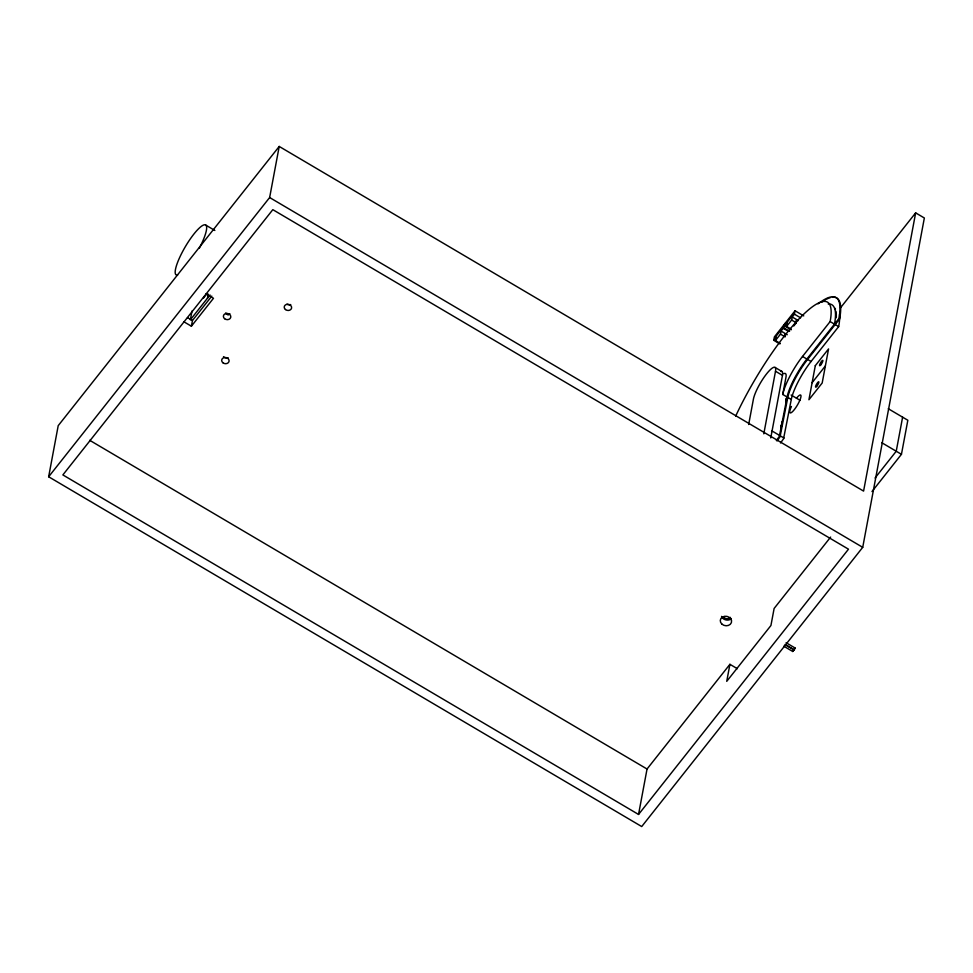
<?xml version="1.0" encoding="UTF-8"?>
<svg xmlns="http://www.w3.org/2000/svg" width="973" height="973" viewBox="0 0 973 973"><rect width="100%" height="100%" fill="white"/><g stroke="black" fill="none" stroke-linecap="round" stroke-linejoin="round"><path stroke-width="1.46" d="M792.74 651.484L793.81 649.709L792.74 651.484L783.727 646.169M794.041 649.745L795.136 648.042L794.065 649.818L785.053 644.491M48.65 476.77L58.21 425.663L279.215 146.449L863.586 491.097L915.654 212.868L924.35 218.001L862.723 547.337L641.718 826.551L48.65 476.77L269.643 197.543L279.215 146.449M192.009 311.007L190.355 319.825L210.034 294.965M183.933 321.808L191.389 326.21L192.447 320.531L211.786 296.096M207.492 298.188L208.258 294.101M638.543 814.45L848.492 549.186L272.817 209.657L62.868 474.921L638.543 814.45L647.045 769.023L729.92 664.316L737.376 668.706M748.675 424.508L753.406 399.185A20.713 4.622 -59.5 0 1 766.59 373.863A20.713 4.622 -59.5 0 1 775.505 371.26L782.462 375.371L770.762 437.935M779.957 343.943L773.754 340.282L774.399 336.877L795.05 310.764L803.747 315.897M775.396 340.562L776.235 336.013L781.319 329.592L780.48 334.14L775.396 340.562L780.066 343.311M787.254 334.724L781.051 331.075L783.253 328.278L783.897 324.873M763.805 433.836L775.505 371.26M791.122 329.847L784.919 326.186L785.552 322.781M785.333 335.867L785.722 333.824L784.895 334.87M791.633 320.032L792.484 315.495L787.4 321.917L786.549 326.454L791.633 320.032L796.303 322.793L793.761 326.004M798.407 320.628L792.204 316.967L794.418 314.182L795.05 310.764M729.92 664.316L726.734 681.343L770.932 625.505L774.119 608.466L830.626 537.084M780.541 442.97A103.576 23.133 -59.5 0 0 783.545 438.799L791.28 399.477L782.754 394.454L785.941 377.415A20.713 4.622 -59.5 0 0 783.739 373.656M796.303 322.793L796.875 319.728L796.048 320.774M780.747 429.725L782.243 421.771L780.772 429.738M785.868 402.481L786.865 397.179M776.369 440.514A103.576 23.133 -59.5 0 0 779.373 436.33L787.108 397.02A31.075 6.933 -59.5 0 1 806.872 359.037L838.908 318.548A111.859 24.982 -59.5 0 0 818.05 303.88M777.062 440.927A103.576 23.133 -59.5 0 0 780.066 436.743L787.802 397.422A31.075 6.933 -59.5 0 1 807.566 359.451L839.614 318.962A111.859 24.982 -59.5 0 0 840.672 310.302L840.696 308.806A111.859 24.982 -59.5 0 0 834.956 297.312M902.616 417.174L896.23 451.241L875.055 477.998M871.99 491.547L901.448 454.318L907.833 420.251L888.264 408.709M771.553 431.72L772.051 430.99L779.884 435.612M203.235 298.358L206.921 293.7M191.389 326.21L213.488 298.285L206.033 293.895M773.754 340.282L775.968 337.497M784.919 326.186L787.121 323.389M840.417 307.93L915.654 212.868M782.754 394.454A31.075 6.933 -59.5 0 1 802.518 356.471L830.139 321.577L834.493 324.143A103.576 23.133 -59.5 0 0 830.638 304.208M791.28 399.477A31.075 6.933 -59.5 0 1 811.044 361.506L838.665 326.6A103.576 23.133 -59.5 0 0 839.553 314.486M785.965 399.757L787.802 397.422M812.114 382.705L825.372 365.957M838.665 326.6L835.187 324.544A103.576 23.133 -59.5 0 0 835.503 322.768M794.418 314.182L800.621 317.83M791.219 329.215L785.029 325.554L783.374 327.646L789.577 331.306M783.253 328.278L788.215 331.209M780.48 334.14L785.15 336.889M802.518 356.471L811.044 361.506M775.092 367.453L782.049 371.564M881.891 442.776L901.448 454.318M791.134 395.05L800.22 400.402M780.577 436.026L784.056 438.069M269.643 197.543L862.723 547.337M205.96 225.213L214.851 230.467M786.111 642.715L795.136 648.042M225.943 313.659L228.266 315.021M786.075 645.16L793.81 649.709M187.473 317.599L192.447 320.531M89.686 440.295L647.045 769.023M731.295 618.67A5.692 4.731 10.6 0 1 725.822 619.91A5.692 4.731 10.6 0 1 721.565 616.383M796.449 398.273A10.362 2.311 -59.5 0 1 800.584 398.249A10.362 2.311 -59.5 0 1 792.241 411.907A10.362 2.311 -59.5 0 1 791.438 406.471M228.181 357.772A3.734 3.089 10.6 0 1 223.522 356.641M229.871 313.72A3.734 3.089 10.6 0 1 225.651 313.014M290.708 304.549A3.734 3.089 10.6 0 1 286.999 304.208M780.735 371.431A20.713 4.622 -59.5 0 1 782.462 375.371M835.138 308.344A103.576 23.133 -59.5 0 1 835.454 309.232M835.929 311.275A103.576 23.133 -59.5 0 1 836.099 317.855M828.205 303.977A103.576 23.133 -59.5 0 1 829.872 304.038M735.661 416.14A103.576 23.133 -59.5 0 1 801.594 316.274A103.576 23.133 -59.5 0 1 830.139 321.577M786.111 398.456A6.215 1.387 -59.5 0 1 785.783 400.219M780.832 425.31A6.215 1.387 -59.5 0 1 780.857 426.94M821.601 302.177A111.859 24.982 -59.5 0 1 822.976 301.253M824.301 300.426A111.859 24.982 -59.5 0 1 825.578 299.696M826.819 299.052A111.859 24.982 -59.5 0 1 828.011 298.492M829.154 298.042A111.859 24.982 -59.5 0 1 830.249 297.677M832.292 297.252A111.859 24.982 -59.5 0 1 834.116 297.203M730.48 617.381A4.147 3.442 10.6 0 1 723.34 616.724M177.621 275.091A28.995 6.47 -59.5 0 1 182.486 251.776A28.995 6.47 -59.5 0 1 204.221 224.836A28.995 6.47 -59.5 0 1 199.356 248.139M815.301 365.678L808.928 399.745L822.185 382.997L828.558 348.918L815.301 365.678M721.857 624.07A5.692 4.731 10.6 0 0 731.38 622.635A5.692 4.731 10.6 0 0 724.569 616.31A5.692 4.731 10.6 0 0 721.857 624.07M222.89 362.747A3.734 3.089 10.6 0 0 229.02 361.469A3.734 3.089 10.6 0 0 224.277 357.565A3.734 3.089 10.6 0 0 222.89 362.747M224.593 318.694A3.734 3.089 10.6 0 0 230.723 317.417A3.734 3.089 10.6 0 0 225.979 313.513A3.734 3.089 10.6 0 0 224.593 318.694M285.43 309.523A3.734 3.089 10.6 0 0 291.547 308.246A3.734 3.089 10.6 0 0 286.804 304.342A3.734 3.089 10.6 0 0 285.43 309.523M820.774 364.887A3.101 0.693 -59.5 0 0 822.842 360.411A3.101 0.693 -59.5 0 0 820.02 363.817A3.101 0.693 -59.5 0 0 820.774 364.887M816.59 386.512A3.101 0.693 -59.5 0 0 818.877 381.903A3.101 0.693 -59.5 0 0 816.165 384.919A3.101 0.693 -59.5 0 0 816.59 386.512"/></g></svg>
